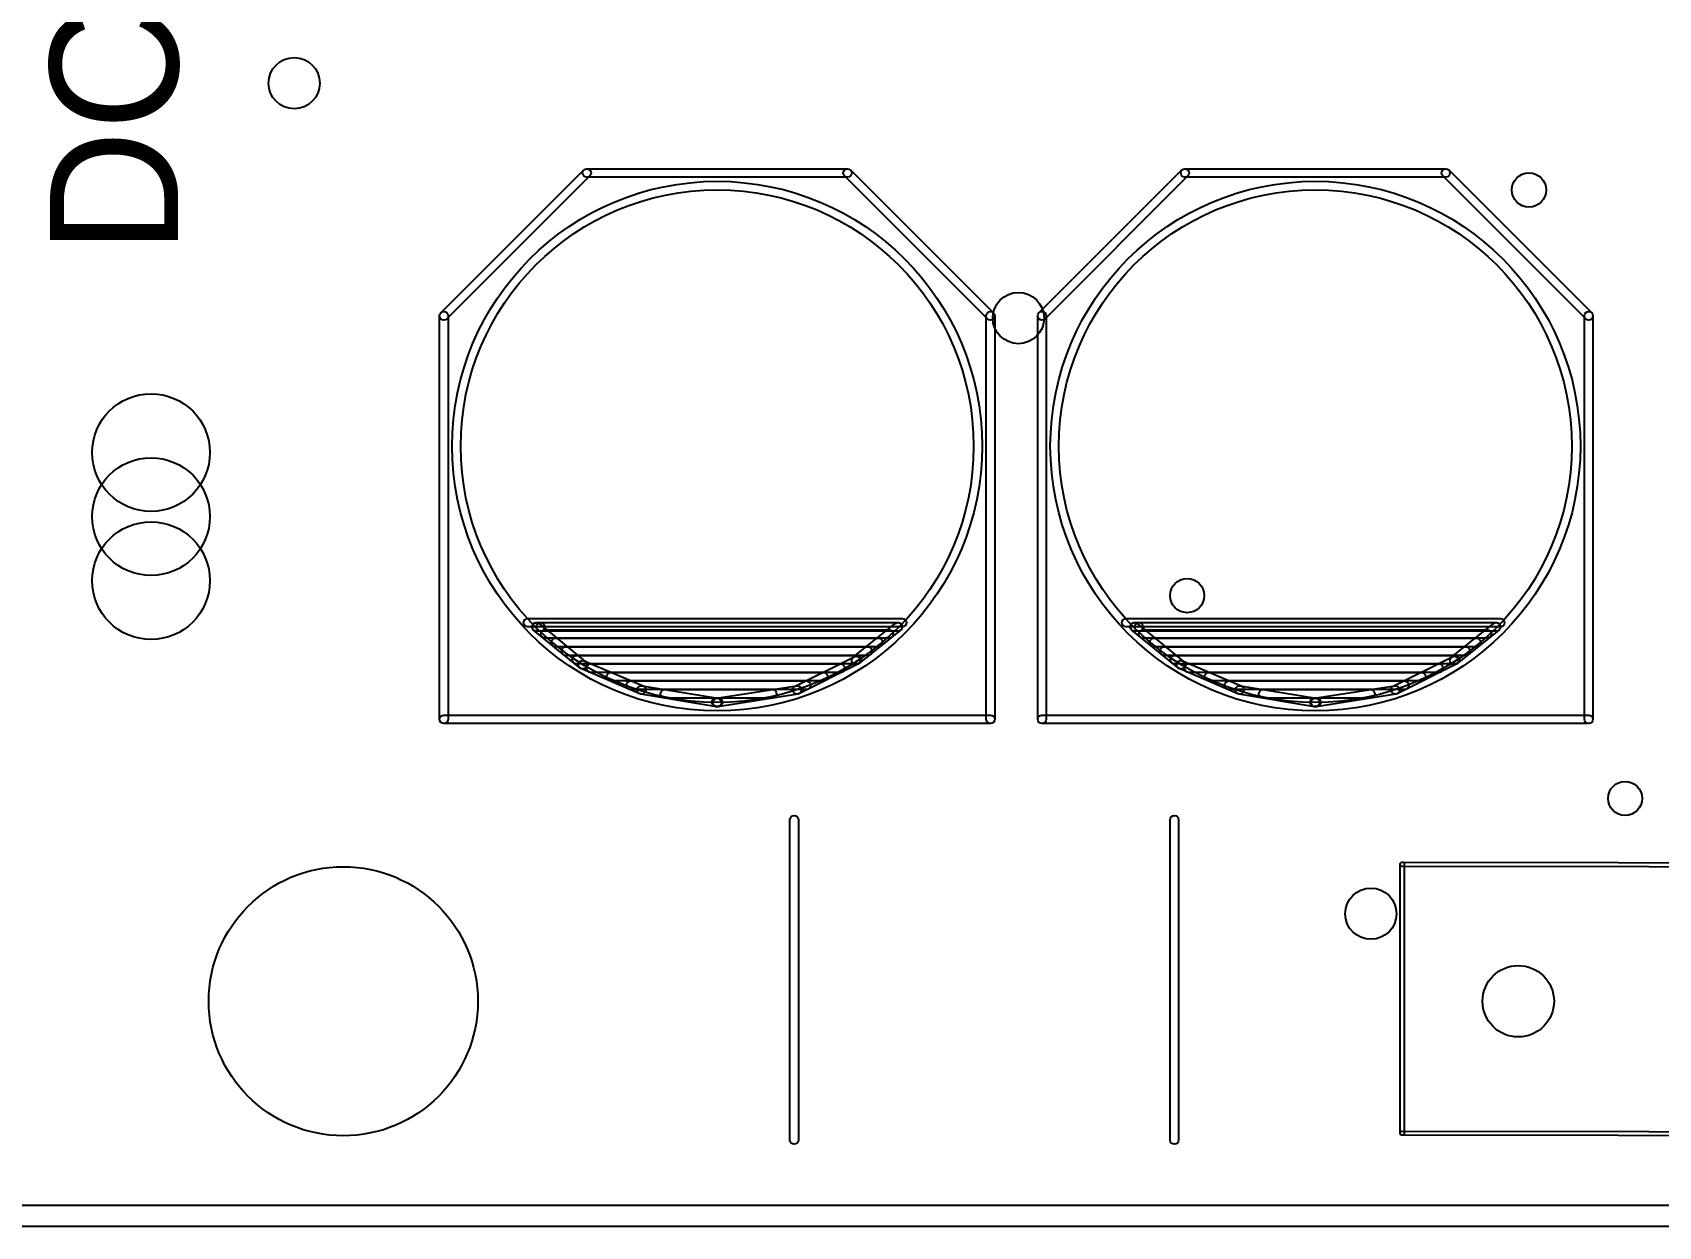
# Model space of a CAD drawing. Header units: inches. Extents: x -0.9 to 3.36, y -0.26 to 2.11.
# Drawn here: x -0.241 to 0.52, y -0.248 to 0.312 of the extents above; entities that cross this region are included whole.
import ezdxf

# ---------------------------------------------------------------- set-up
doc = ezdxf.new("R2010")
doc.units = ezdxf.units.IN
doc.header["$MEASUREMENT"] = 0
for name, color, linetype, lineweight in [('114', 7, 'Continuous', 0), ('20', 7, 'Continuous', 0), ('39', 7, 'Continuous', 0), ('44', 7, 'Continuous', 0), ('51', 7, 'Continuous', 0)]:
    doc.layers.add(name, color=color, linetype=linetype, lineweight=lineweight)

msp = doc.modelspace()

# ---------------------------------------------------------------- linework, layer by layer
at = {"layer": '20', "color": 53, "lineweight": 25}
msp.add_circle((-0.09536, -0.14207), 0.06299, dxfattribs=at)
msp.add_open_spline([(3.21426, -0.23758), (3.21426, -0.23758), (-0.607, -0.23758), (-0.607, -0.23758), (-0.60976, -0.23758), (-0.612, -0.23981), (-0.612, -0.24258), (-0.612, -0.24534), (-0.60976, -0.24758), (-0.607, -0.24758), (-0.607, -0.24758), (3.21426, -0.24758), (3.21426, -0.24758), (3.21702, -0.24758), (3.21926, -0.24534), (3.21926, -0.24258), (3.21926, -0.23981), (3.21702, -0.23758), (3.21426, -0.23758)], degree=3, knots=[0, 0, 0, 0, 1, 1, 1, 2, 2, 2, 3, 3, 3, 4, 4, 4, 5, 5, 5, 6, 6, 6, 6], dxfattribs=at)
at = {"layer": '39', "color": 12, "lineweight": 25}
for points in [[(0.4003, -0.07888), (0.4003, -0.07888), (1.20897, -0.08006), (1.20897, -0.08006), (1.20951, -0.08006), (1.20995, -0.07962), (1.20995, -0.07908), (1.20995, -0.07854), (1.20951, -0.0781), (1.20897, -0.0781), (1.20897, -0.0781), (0.40031, -0.07691), (0.40031, -0.07691), (0.39976, -0.07691), (0.39932, -0.07735), (0.39932, -0.0779), (0.39932, -0.07844), (0.39976, -0.07888), (0.4003, -0.07888)], [(0.40129, -0.20388), (0.40129, -0.20388), (0.40129, -0.0779), (0.40129, -0.0779), (0.40129, -0.07735), (0.40085, -0.07691), (0.40031, -0.07691), (0.39976, -0.07691), (0.39932, -0.07735), (0.39932, -0.0779), (0.39932, -0.0779), (0.39932, -0.20388), (0.39932, -0.20388), (0.39932, -0.20443), (0.39976, -0.20487), (0.40031, -0.20487), (0.40085, -0.20487), (0.40129, -0.20443), (0.40129, -0.20388)], [(1.20897, -0.20408), (1.20897, -0.20408), (0.40031, -0.2029), (0.40031, -0.2029), (0.39976, -0.2029), (0.39932, -0.20334), (0.39932, -0.20388), (0.39932, -0.20442), (0.39976, -0.20487), (0.4003, -0.20487), (0.4003, -0.20487), (1.20897, -0.20605), (1.20897, -0.20605), (1.20951, -0.20605), (1.20995, -0.20561), (1.20995, -0.20506), (1.20995, -0.20452), (1.20951, -0.20408), (1.20897, -0.20408)]]:
    msp.add_open_spline(points, degree=3, knots=[0, 0, 0, 0, 1, 1, 1, 2, 2, 2, 3, 3, 3, 4, 4, 4, 5, 5, 5, 6, 6, 6, 6], dxfattribs=at)
at = {"layer": '44', "color": 254, "lineweight": 25}
for centre, radius in [((-0.11836, 0.28793), 0.012), ((0.45964, 0.23793), 0.008), ((0.22064, 0.17793), 0.012), ((-0.18536, 0.11493), 0.02756), ((-0.18536, 0.08493), 0.02756), ((-0.18536, 0.05493), 0.02756), ((0.29964, 0.04793), 0.008), ((0.50464, -0.04707), 0.008), ((0.38564, -0.10107), 0.012), ((0.45464, -0.14207), 0.01673)]:
    msp.add_circle(centre, radius, dxfattribs=at)
at = {"layer": '51', "color": 254, "lineweight": 25}
for centre, radius in [((0.07964, 0.11793), 0.12405), ((0.07964, 0.11793), 0.12005), ((0.35964, 0.11793), 0.12405), ((0.35964, 0.11793), 0.12005)]:
    msp.add_circle(centre, radius, dxfattribs=at)
for points in [[(-0.0469, 0.17754), (-0.0469, 0.17754), (0.02003, 0.24447), (0.02003, 0.24447), (0.02081, 0.24525), (0.02081, 0.24652), (0.02003, 0.2473), (0.01925, 0.24808), (0.01798, 0.24808), (0.0172, 0.2473), (0.0172, 0.2473), (-0.04973, 0.18037), (-0.04973, 0.18037), (-0.05051, 0.17959), (-0.05051, 0.17832), (-0.04973, 0.17754), (-0.04895, 0.17676), (-0.04768, 0.17676), (-0.0469, 0.17754)], [(0.01861, 0.24388), (0.01861, 0.24388), (0.14066, 0.24388), (0.14066, 0.24388), (0.14176, 0.24388), (0.14266, 0.24478), (0.14266, 0.24588), (0.14266, 0.24699), (0.14176, 0.24788), (0.14066, 0.24788), (0.14066, 0.24788), (0.01861, 0.24788), (0.01861, 0.24788), (0.01751, 0.24788), (0.01661, 0.24699), (0.01661, 0.24588), (0.01661, 0.24478), (0.01751, 0.24388), (0.01861, 0.24388)], [(0.13925, 0.24447), (0.13925, 0.24447), (0.20618, 0.17754), (0.20618, 0.17754), (0.20696, 0.17676), (0.20822, 0.17676), (0.209, 0.17754), (0.20978, 0.17832), (0.20978, 0.17959), (0.209, 0.18037), (0.209, 0.18037), (0.14207, 0.2473), (0.14207, 0.2473), (0.14129, 0.24808), (0.14003, 0.24808), (0.13925, 0.2473), (0.13846, 0.24652), (0.13846, 0.24525), (0.13925, 0.24447)], [(0.2331, 0.17754), (0.2331, 0.17754), (0.30003, 0.24447), (0.30003, 0.24447), (0.30081, 0.24525), (0.30081, 0.24652), (0.30003, 0.2473), (0.29925, 0.24808), (0.29798, 0.24808), (0.2972, 0.2473), (0.2972, 0.2473), (0.23027, 0.18037), (0.23027, 0.18037), (0.22949, 0.17959), (0.22949, 0.17832), (0.23027, 0.17754), (0.23105, 0.17676), (0.23232, 0.17676), (0.2331, 0.17754)], [(0.29861, 0.24388), (0.29861, 0.24388), (0.42066, 0.24388), (0.42066, 0.24388), (0.42176, 0.24388), (0.42266, 0.24478), (0.42266, 0.24588), (0.42266, 0.24699), (0.42176, 0.24788), (0.42066, 0.24788), (0.42066, 0.24788), (0.29861, 0.24788), (0.29861, 0.24788), (0.29751, 0.24788), (0.29661, 0.24699), (0.29661, 0.24588), (0.29661, 0.24478), (0.29751, 0.24388), (0.29861, 0.24388)], [(0.41925, 0.24447), (0.41925, 0.24447), (0.48618, 0.17754), (0.48618, 0.17754), (0.48696, 0.17676), (0.48822, 0.17676), (0.489, 0.17754), (0.48978, 0.17832), (0.48978, 0.17959), (0.489, 0.18037), (0.489, 0.18037), (0.42207, 0.2473), (0.42207, 0.2473), (0.42129, 0.24808), (0.42003, 0.24808), (0.41925, 0.2473), (0.41846, 0.24652), (0.41846, 0.24525), (0.41925, 0.24447)], [(-0.04632, -0.01002), (-0.04632, -0.01002), (-0.04632, 0.17895), (-0.04632, 0.17895), (-0.04632, 0.18006), (-0.04721, 0.18095), (-0.04832, 0.18095), (-0.04942, 0.18095), (-0.05032, 0.18006), (-0.05032, 0.17895), (-0.05032, 0.17895), (-0.05032, -0.01002), (-0.05032, -0.01002), (-0.05032, -0.01113), (-0.04942, -0.01202), (-0.04832, -0.01202), (-0.04721, -0.01202), (-0.04632, -0.01113), (-0.04632, -0.01002)], [(0.20559, 0.17895), (0.20559, 0.17895), (0.20559, -0.01002), (0.20559, -0.01002), (0.20559, -0.01113), (0.20648, -0.01202), (0.20759, -0.01202), (0.20869, -0.01202), (0.20959, -0.01113), (0.20959, -0.01002), (0.20959, -0.01002), (0.20959, 0.17895), (0.20959, 0.17895), (0.20959, 0.18006), (0.20869, 0.18095), (0.20759, 0.18095), (0.20648, 0.18095), (0.20559, 0.18006), (0.20559, 0.17895)], [(0.23368, -0.01002), (0.23368, -0.01002), (0.23368, 0.17895), (0.23368, 0.17895), (0.23368, 0.18006), (0.23279, 0.18095), (0.23168, 0.18095), (0.23058, 0.18095), (0.22968, 0.18006), (0.22968, 0.17895), (0.22968, 0.17895), (0.22968, -0.01002), (0.22968, -0.01002), (0.22968, -0.01113), (0.23058, -0.01202), (0.23168, -0.01202), (0.23279, -0.01202), (0.23368, -0.01113), (0.23368, -0.01002)], [(0.48559, 0.17895), (0.48559, 0.17895), (0.48559, -0.01002), (0.48559, -0.01002), (0.48559, -0.01113), (0.48648, -0.01202), (0.48759, -0.01202), (0.48869, -0.01202), (0.48959, -0.01113), (0.48959, -0.01002), (0.48959, -0.01002), (0.48959, 0.17895), (0.48959, 0.17895), (0.48959, 0.18006), (0.48869, 0.18095), (0.48759, 0.18095), (0.48648, 0.18095), (0.48559, 0.18006), (0.48559, 0.17895)], [(-0.00895, 0.03325), (-0.00895, 0.03325), (0.16625, 0.03325), (0.16625, 0.03325), (0.16735, 0.03325), (0.16825, 0.03415), (0.16825, 0.03525), (0.16825, 0.03636), (0.16735, 0.03725), (0.16625, 0.03725), (0.16625, 0.03725), (-0.00895, 0.03725), (-0.00895, 0.03725), (-0.01005, 0.03725), (-0.01095, 0.03636), (-0.01095, 0.03525), (-0.01095, 0.03415), (-0.01005, 0.03325), (-0.00895, 0.03325)], [(-0.00628, 0.03173), (-0.00628, 0.03173), (0.01538, 0.01402), (0.01538, 0.01402), (0.01623, 0.01332), (0.01749, 0.01345), (0.01819, 0.0143), (0.01889, 0.01516), (0.01877, 0.01642), (0.01791, 0.01711), (0.01791, 0.01711), (-0.00374, 0.03483), (-0.00374, 0.03483), (-0.0046, 0.03553), (-0.00586, 0.0354), (-0.00656, 0.03455), (-0.00726, 0.03369), (-0.00713, 0.03243), (-0.00628, 0.03173)], [(-0.00304, 0.03528), (-0.00304, 0.03528), (-0.00501, 0.03528), (-0.00501, 0.03528), (-0.00611, 0.03528), (-0.00701, 0.03439), (-0.00701, 0.03328), (-0.00701, 0.03218), (-0.00611, 0.03128), (-0.00501, 0.03128), (-0.00501, 0.03128), (-0.00304, 0.03128), (-0.00304, 0.03128), (-0.00194, 0.03128), (-0.00104, 0.03218), (-0.00104, 0.03328), (-0.00104, 0.03439), (-0.00194, 0.03528), (-0.00304, 0.03528)], [(0.16428, 0.03528), (0.16428, 0.03528), (-0.00304, 0.03528), (-0.00304, 0.03528), (-0.00415, 0.03528), (-0.00504, 0.03439), (-0.00504, 0.03328), (-0.00504, 0.03218), (-0.00415, 0.03128), (-0.00304, 0.03128), (-0.00304, 0.03128), (0.16428, 0.03128), (0.16428, 0.03128), (0.16539, 0.03128), (0.16628, 0.03218), (0.16628, 0.03328), (0.16628, 0.03439), (0.16539, 0.03528), (0.16428, 0.03528)], [(-0.00091, 0.02793), (-0.00091, 0.02793), (0.16009, 0.02793), (0.16009, 0.02793), (0.16119, 0.02793), (0.16209, 0.02882), (0.16209, 0.02993), (0.16209, 0.03103), (0.16119, 0.03193), (0.16009, 0.03193), (0.16009, 0.03193), (-0.00091, 0.03193), (-0.00091, 0.03193), (-0.00201, 0.03193), (-0.00291, 0.03103), (-0.00291, 0.02993), (-0.00291, 0.02882), (-0.00201, 0.02793), (-0.00091, 0.02793)], [(0.14585, 0.01597), (0.14585, 0.01597), (0.16553, 0.03172), (0.16553, 0.03172), (0.16639, 0.03241), (0.16653, 0.03367), (0.16584, 0.03453), (0.16515, 0.0354), (0.16389, 0.03553), (0.16303, 0.03484), (0.16303, 0.03484), (0.14335, 0.0191), (0.14335, 0.0191), (0.14248, 0.01841), (0.14235, 0.01715), (0.14304, 0.01629), (0.14373, 0.01542), (0.14498, 0.01528), (0.14585, 0.01597)], [(0.27105, 0.03325), (0.27105, 0.03325), (0.44625, 0.03325), (0.44625, 0.03325), (0.44735, 0.03325), (0.44825, 0.03415), (0.44825, 0.03525), (0.44825, 0.03636), (0.44735, 0.03725), (0.44625, 0.03725), (0.44625, 0.03725), (0.27105, 0.03725), (0.27105, 0.03725), (0.26995, 0.03725), (0.26905, 0.03636), (0.26905, 0.03525), (0.26905, 0.03415), (0.26995, 0.03325), (0.27105, 0.03325)], [(0.27372, 0.03173), (0.27372, 0.03173), (0.29538, 0.01402), (0.29538, 0.01402), (0.29623, 0.01332), (0.29749, 0.01345), (0.29819, 0.0143), (0.29889, 0.01516), (0.29877, 0.01642), (0.29791, 0.01711), (0.29791, 0.01711), (0.27626, 0.03483), (0.27626, 0.03483), (0.2754, 0.03553), (0.27414, 0.0354), (0.27344, 0.03455), (0.27274, 0.03369), (0.27287, 0.03243), (0.27372, 0.03173)], [(0.27696, 0.03528), (0.27696, 0.03528), (0.27499, 0.03528), (0.27499, 0.03528), (0.27389, 0.03528), (0.27299, 0.03439), (0.27299, 0.03328), (0.27299, 0.03218), (0.27389, 0.03128), (0.27499, 0.03128), (0.27499, 0.03128), (0.27696, 0.03128), (0.27696, 0.03128), (0.27806, 0.03128), (0.27896, 0.03218), (0.27896, 0.03328), (0.27896, 0.03439), (0.27806, 0.03528), (0.27696, 0.03528)], [(0.44428, 0.03528), (0.44428, 0.03528), (0.27696, 0.03528), (0.27696, 0.03528), (0.27585, 0.03528), (0.27496, 0.03439), (0.27496, 0.03328), (0.27496, 0.03218), (0.27585, 0.03128), (0.27696, 0.03128), (0.27696, 0.03128), (0.44428, 0.03128), (0.44428, 0.03128), (0.44539, 0.03128), (0.44628, 0.03218), (0.44628, 0.03328), (0.44628, 0.03439), (0.44539, 0.03528), (0.44428, 0.03528)], [(0.27909, 0.02793), (0.27909, 0.02793), (0.44009, 0.02793), (0.44009, 0.02793), (0.44119, 0.02793), (0.44209, 0.02882), (0.44209, 0.02993), (0.44209, 0.03103), (0.44119, 0.03193), (0.44009, 0.03193), (0.44009, 0.03193), (0.27909, 0.03193), (0.27909, 0.03193), (0.27799, 0.03193), (0.27709, 0.03103), (0.27709, 0.02993), (0.27709, 0.02882), (0.27799, 0.02793), (0.27909, 0.02793)], [(0.42585, 0.01597), (0.42585, 0.01597), (0.44553, 0.03172), (0.44553, 0.03172), (0.44639, 0.03241), (0.44653, 0.03367), (0.44584, 0.03453), (0.44515, 0.0354), (0.44389, 0.03553), (0.44303, 0.03484), (0.44303, 0.03484), (0.42335, 0.0191), (0.42335, 0.0191), (0.42248, 0.01841), (0.42235, 0.01715), (0.42304, 0.01629), (0.42373, 0.01542), (0.42498, 0.01528), (0.42585, 0.01597)], [(0.00398, 0.02393), (0.00398, 0.02393), (0.15509, 0.02393), (0.15509, 0.02393), (0.15619, 0.02393), (0.15709, 0.02482), (0.15709, 0.02593), (0.15709, 0.02703), (0.15619, 0.02793), (0.15509, 0.02793), (0.15509, 0.02793), (0.00398, 0.02793), (0.00398, 0.02793), (0.00287, 0.02793), (0.00198, 0.02703), (0.00198, 0.02593), (0.00198, 0.02482), (0.00287, 0.02393), (0.00398, 0.02393)], [(0.00887, 0.01993), (0.00887, 0.01993), (0.15009, 0.01993), (0.15009, 0.01993), (0.15119, 0.01993), (0.15209, 0.02082), (0.15209, 0.02193), (0.15209, 0.02303), (0.15119, 0.02393), (0.15009, 0.02393), (0.15009, 0.02393), (0.00887, 0.02393), (0.00887, 0.02393), (0.00776, 0.02393), (0.00687, 0.02303), (0.00687, 0.02193), (0.00687, 0.02082), (0.00776, 0.01993), (0.00887, 0.01993)], [(0.28398, 0.02393), (0.28398, 0.02393), (0.43509, 0.02393), (0.43509, 0.02393), (0.43619, 0.02393), (0.43709, 0.02482), (0.43709, 0.02593), (0.43709, 0.02703), (0.43619, 0.02793), (0.43509, 0.02793), (0.43509, 0.02793), (0.28398, 0.02793), (0.28398, 0.02793), (0.28287, 0.02793), (0.28198, 0.02703), (0.28198, 0.02593), (0.28198, 0.02482), (0.28287, 0.02393), (0.28398, 0.02393)], [(0.28887, 0.01993), (0.28887, 0.01993), (0.43009, 0.01993), (0.43009, 0.01993), (0.43119, 0.01993), (0.43209, 0.02082), (0.43209, 0.02193), (0.43209, 0.02303), (0.43119, 0.02393), (0.43009, 0.02393), (0.43009, 0.02393), (0.28887, 0.02393), (0.28887, 0.02393), (0.28776, 0.02393), (0.28687, 0.02303), (0.28687, 0.02193), (0.28687, 0.02082), (0.28776, 0.01993), (0.28887, 0.01993)], [(0.01376, 0.01593), (0.01376, 0.01593), (0.14509, 0.01593), (0.14509, 0.01593), (0.14619, 0.01593), (0.14709, 0.01682), (0.14709, 0.01793), (0.14709, 0.01903), (0.14619, 0.01993), (0.14509, 0.01993), (0.14509, 0.01993), (0.01376, 0.01993), (0.01376, 0.01993), (0.01265, 0.01993), (0.01176, 0.01903), (0.01176, 0.01793), (0.01176, 0.01682), (0.01265, 0.01593), (0.01376, 0.01593)], [(0.01586, 0.01373), (0.01586, 0.01373), (0.04342, 0.00192), (0.04342, 0.00192), (0.04443, 0.00148), (0.04561, 0.00195), (0.04604, 0.00297), (0.04648, 0.00398), (0.04601, 0.00516), (0.04499, 0.00559), (0.04499, 0.00559), (0.01743, 0.0174), (0.01743, 0.0174), (0.01642, 0.01784), (0.01524, 0.01737), (0.01481, 0.01635), (0.01437, 0.01534), (0.01484, 0.01416), (0.01586, 0.01373)], [(0.02047, 0.01193), (0.02047, 0.01193), (0.13738, 0.01193), (0.13738, 0.01193), (0.13849, 0.01193), (0.13938, 0.01282), (0.13938, 0.01393), (0.13938, 0.01503), (0.13849, 0.01593), (0.13738, 0.01593), (0.13738, 0.01593), (0.02047, 0.01593), (0.02047, 0.01593), (0.01936, 0.01593), (0.01847, 0.01503), (0.01847, 0.01393), (0.01847, 0.01282), (0.01936, 0.01193), (0.02047, 0.01193)], [(0.11793, 0.00197), (0.11793, 0.00197), (0.14549, 0.01575), (0.14549, 0.01575), (0.14648, 0.01624), (0.14688, 0.01744), (0.14639, 0.01843), (0.14589, 0.01942), (0.14469, 0.01982), (0.1437, 0.01932), (0.1437, 0.01932), (0.11614, 0.00554), (0.11614, 0.00554), (0.11516, 0.00505), (0.11475, 0.00385), (0.11525, 0.00286), (0.11574, 0.00187), (0.11694, 0.00147), (0.11793, 0.00197)], [(0.29376, 0.01593), (0.29376, 0.01593), (0.42509, 0.01593), (0.42509, 0.01593), (0.42619, 0.01593), (0.42709, 0.01682), (0.42709, 0.01793), (0.42709, 0.01903), (0.42619, 0.01993), (0.42509, 0.01993), (0.42509, 0.01993), (0.29376, 0.01993), (0.29376, 0.01993), (0.29265, 0.01993), (0.29176, 0.01903), (0.29176, 0.01793), (0.29176, 0.01682), (0.29265, 0.01593), (0.29376, 0.01593)], [(0.29586, 0.01373), (0.29586, 0.01373), (0.32342, 0.00192), (0.32342, 0.00192), (0.32443, 0.00148), (0.32561, 0.00195), (0.32604, 0.00297), (0.32648, 0.00398), (0.32601, 0.00516), (0.32499, 0.00559), (0.32499, 0.00559), (0.29743, 0.0174), (0.29743, 0.0174), (0.29642, 0.01784), (0.29524, 0.01737), (0.29481, 0.01635), (0.29437, 0.01534), (0.29484, 0.01416), (0.29586, 0.01373)], [(0.30047, 0.01193), (0.30047, 0.01193), (0.41738, 0.01193), (0.41738, 0.01193), (0.41849, 0.01193), (0.41938, 0.01282), (0.41938, 0.01393), (0.41938, 0.01503), (0.41849, 0.01593), (0.41738, 0.01593), (0.41738, 0.01593), (0.30047, 0.01593), (0.30047, 0.01593), (0.29936, 0.01593), (0.29847, 0.01503), (0.29847, 0.01393), (0.29847, 0.01282), (0.29936, 0.01193), (0.30047, 0.01193)], [(0.39793, 0.00197), (0.39793, 0.00197), (0.42549, 0.01575), (0.42549, 0.01575), (0.42648, 0.01624), (0.42688, 0.01744), (0.42639, 0.01843), (0.42589, 0.01942), (0.42469, 0.01982), (0.4237, 0.01932), (0.4237, 0.01932), (0.39614, 0.00554), (0.39614, 0.00554), (0.39516, 0.00505), (0.39475, 0.00385), (0.39525, 0.00286), (0.39574, 0.00187), (0.39694, 0.00147), (0.39793, 0.00197)], [(0.0298, 0.00793), (0.0298, 0.00793), (0.12938, 0.00793), (0.12938, 0.00793), (0.13049, 0.00793), (0.13138, 0.00882), (0.13138, 0.00993), (0.13138, 0.01103), (0.13049, 0.01193), (0.12938, 0.01193), (0.12938, 0.01193), (0.0298, 0.01193), (0.0298, 0.01193), (0.02869, 0.01193), (0.0278, 0.01103), (0.0278, 0.00993), (0.0278, 0.00882), (0.02869, 0.00793), (0.0298, 0.00793)], [(0.03913, 0.00393), (0.03913, 0.00393), (0.12138, 0.00393), (0.12138, 0.00393), (0.12249, 0.00393), (0.12338, 0.00482), (0.12338, 0.00593), (0.12338, 0.00703), (0.12249, 0.00793), (0.12138, 0.00793), (0.12138, 0.00793), (0.03913, 0.00793), (0.03913, 0.00793), (0.03803, 0.00793), (0.03713, 0.00703), (0.03713, 0.00593), (0.03713, 0.00482), (0.03803, 0.00393), (0.03913, 0.00393)], [(0.3098, 0.00793), (0.3098, 0.00793), (0.40938, 0.00793), (0.40938, 0.00793), (0.41049, 0.00793), (0.41138, 0.00882), (0.41138, 0.00993), (0.41138, 0.01103), (0.41049, 0.01193), (0.40938, 0.01193), (0.40938, 0.01193), (0.3098, 0.01193), (0.3098, 0.01193), (0.30869, 0.01193), (0.3078, 0.01103), (0.3078, 0.00993), (0.3078, 0.00882), (0.30869, 0.00793), (0.3098, 0.00793)], [(0.31913, 0.00393), (0.31913, 0.00393), (0.40138, 0.00393), (0.40138, 0.00393), (0.40249, 0.00393), (0.40338, 0.00482), (0.40338, 0.00593), (0.40338, 0.00703), (0.40249, 0.00793), (0.40138, 0.00793), (0.40138, 0.00793), (0.31913, 0.00793), (0.31913, 0.00793), (0.31803, 0.00793), (0.31713, 0.00703), (0.31713, 0.00593), (0.31713, 0.00482), (0.31803, 0.00393), (0.31913, 0.00393)], [(0.04387, 0.00178), (0.04387, 0.00178), (0.07931, -0.00412), (0.07931, -0.00412), (0.0804, -0.00431), (0.08143, -0.00357), (0.08161, -0.00248), (0.08179, -0.00139), (0.08105, -0.00036), (0.07997, -0.00018), (0.07997, -0.00018), (0.04453, 0.00573), (0.04453, 0.00573), (0.04344, 0.00591), (0.04241, 0.00517), (0.04223, 0.00408), (0.04205, 0.003), (0.04278, 0.00196), (0.04387, 0.00178)], [(0.05516, -0.00007), (0.05516, -0.00007), (0.10547, -0.00007), (0.10547, -0.00007), (0.10657, -0.00007), (0.10747, 0.00082), (0.10747, 0.00193), (0.10747, 0.00303), (0.10657, 0.00393), (0.10547, 0.00393), (0.10547, 0.00393), (0.05516, 0.00393), (0.05516, 0.00393), (0.05406, 0.00393), (0.05316, 0.00303), (0.05316, 0.00193), (0.05316, 0.00082), (0.05406, -0.00007), (0.05516, -0.00007)], [(0.07995, -0.00413), (0.07995, -0.00413), (0.11735, 0.00178), (0.11735, 0.00178), (0.11844, 0.00195), (0.11919, 0.00298), (0.11901, 0.00407), (0.11884, 0.00516), (0.11782, 0.0059), (0.11673, 0.00573), (0.11673, 0.00573), (0.07932, -0.00017), (0.07932, -0.00017), (0.07823, -0.00035), (0.07749, -0.00137), (0.07766, -0.00246), (0.07783, -0.00355), (0.07886, -0.0043), (0.07995, -0.00413)], [(0.32387, 0.00178), (0.32387, 0.00178), (0.35931, -0.00412), (0.35931, -0.00412), (0.3604, -0.00431), (0.36143, -0.00357), (0.36161, -0.00248), (0.36179, -0.00139), (0.36105, -0.00036), (0.35997, -0.00018), (0.35997, -0.00018), (0.32453, 0.00573), (0.32453, 0.00573), (0.32344, 0.00591), (0.32241, 0.00517), (0.32223, 0.00408), (0.32205, 0.003), (0.32278, 0.00196), (0.32387, 0.00178)], [(0.33516, -0.00007), (0.33516, -0.00007), (0.38547, -0.00007), (0.38547, -0.00007), (0.38657, -0.00007), (0.38747, 0.00082), (0.38747, 0.00193), (0.38747, 0.00303), (0.38657, 0.00393), (0.38547, 0.00393), (0.38547, 0.00393), (0.33516, 0.00393), (0.33516, 0.00393), (0.33406, 0.00393), (0.33316, 0.00303), (0.33316, 0.00193), (0.33316, 0.00082), (0.33406, -0.00007), (0.33516, -0.00007)], [(0.35995, -0.00413), (0.35995, -0.00413), (0.39735, 0.00178), (0.39735, 0.00178), (0.39844, 0.00195), (0.39919, 0.00298), (0.39901, 0.00407), (0.39884, 0.00516), (0.39782, 0.0059), (0.39673, 0.00573), (0.39673, 0.00573), (0.35932, -0.00017), (0.35932, -0.00017), (0.35823, -0.00035), (0.35749, -0.00137), (0.35766, -0.00246), (0.35783, -0.00355), (0.35886, -0.0043), (0.35995, -0.00413)], [(0.07916, -0.00407), (0.07916, -0.00407), (0.08014, -0.00407), (0.08014, -0.00407), (0.08124, -0.00407), (0.08214, -0.00318), (0.08214, -0.00207), (0.08214, -0.00097), (0.08124, -0.00007), (0.08014, -0.00007), (0.08014, -0.00007), (0.07916, -0.00007), (0.07916, -0.00007), (0.07806, -0.00007), (0.07716, -0.00097), (0.07716, -0.00207), (0.07716, -0.00318), (0.07806, -0.00407), (0.07916, -0.00407)], [(0.35916, -0.00407), (0.35916, -0.00407), (0.36014, -0.00407), (0.36014, -0.00407), (0.36124, -0.00407), (0.36214, -0.00318), (0.36214, -0.00207), (0.36214, -0.00097), (0.36124, -0.00007), (0.36014, -0.00007), (0.36014, -0.00007), (0.35916, -0.00007), (0.35916, -0.00007), (0.35806, -0.00007), (0.35716, -0.00097), (0.35716, -0.00207), (0.35716, -0.00318), (0.35806, -0.00407), (0.35916, -0.00407)], [(0.20759, -0.00802), (0.20759, -0.00802), (-0.04832, -0.00802), (-0.04832, -0.00802), (-0.04942, -0.00802), (-0.05032, -0.00892), (-0.05032, -0.01002), (-0.05032, -0.01113), (-0.04942, -0.01202), (-0.04832, -0.01202), (-0.04832, -0.01202), (0.20759, -0.01202), (0.20759, -0.01202), (0.20869, -0.01202), (0.20959, -0.01113), (0.20959, -0.01002), (0.20959, -0.00892), (0.20869, -0.00802), (0.20759, -0.00802)], [(0.48759, -0.00802), (0.48759, -0.00802), (0.23168, -0.00802), (0.23168, -0.00802), (0.23058, -0.00802), (0.22968, -0.00892), (0.22968, -0.01002), (0.22968, -0.01113), (0.23058, -0.01202), (0.23168, -0.01202), (0.23168, -0.01202), (0.48759, -0.01202), (0.48759, -0.01202), (0.48869, -0.01202), (0.48959, -0.01113), (0.48959, -0.01002), (0.48959, -0.00892), (0.48869, -0.00802), (0.48759, -0.00802)], [(0.11364, -0.05707), (0.11364, -0.05707), (0.11364, -0.20707), (0.11364, -0.20707), (0.11364, -0.20818), (0.11453, -0.20907), (0.11564, -0.20907), (0.11674, -0.20907), (0.11764, -0.20818), (0.11764, -0.20707), (0.11764, -0.20707), (0.11764, -0.05707), (0.11764, -0.05707), (0.11764, -0.05597), (0.11674, -0.05507), (0.11564, -0.05507), (0.11453, -0.05507), (0.11364, -0.05597), (0.11364, -0.05707)], [(0.29164, -0.05707), (0.29164, -0.05707), (0.29164, -0.20707), (0.29164, -0.20707), (0.29164, -0.20818), (0.29253, -0.20907), (0.29364, -0.20907), (0.29474, -0.20907), (0.29564, -0.20818), (0.29564, -0.20707), (0.29564, -0.20707), (0.29564, -0.05707), (0.29564, -0.05707), (0.29564, -0.05597), (0.29474, -0.05507), (0.29364, -0.05507), (0.29253, -0.05507), (0.29164, -0.05597), (0.29164, -0.05707)]]:
    msp.add_open_spline(points, degree=3, knots=[0, 0, 0, 0, 1, 1, 1, 2, 2, 2, 3, 3, 3, 4, 4, 4, 5, 5, 5, 6, 6, 6, 6], dxfattribs=at)

# ---------------------------------------------------------------- texts
at = {"layer": '114', "insert": (-0.15536, 0.20793), "char_height": 0.2, "attachment_point": 7, "rotation": 90}
msp.add_mtext('\\C1;\\FMyriad Pro|b0|i0|c1;\\H0.060000;\\W1.000000;DC_Vin+', dxfattribs=at)

doc.saveas('drawing.dxf')
